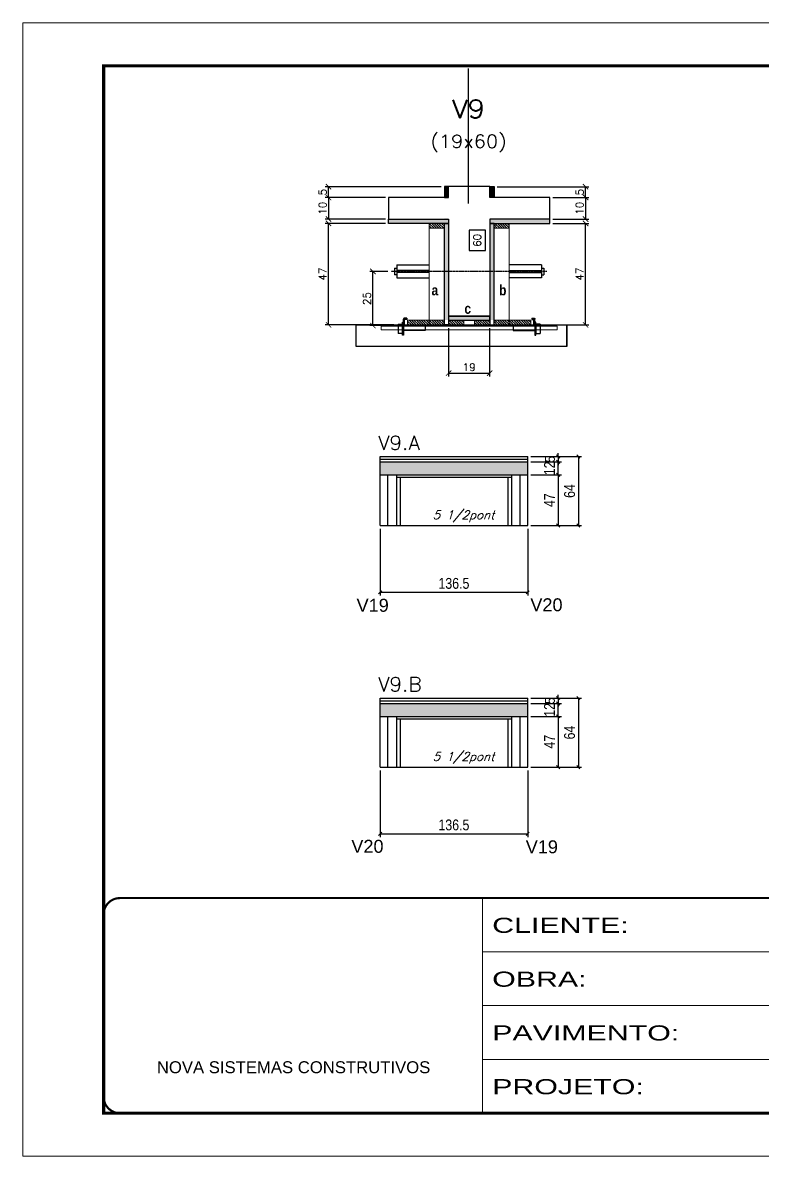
# Model space of a CAD drawing. Extents: x -10448 to -1189, y -11772 to 17235.
# Drawn here: x -5680 to -4995, y 12349 to 13399 of the extents above; entities that cross this region are included whole.
import ezdxf
from ezdxf.enums import TextEntityAlignment as Align

# ---------------------------------------------------------------- set-up
doc = ezdxf.new("R2010")
doc.units = 0
for name, pattern in [('CONTINUO', [0]), ('DASHED', [0.75, 0.5, -0.25]), ('HIDDEN', [0.375, 0.25, -0.125])]:
    doc.linetypes.add(name, pattern=pattern)
for name, color, linetype in [('5', 5, 'Continuous'), ('barrote', 251, 'Continuous'), ('COTA', 241, 'Continuous'), ('Cota Seção (2x)', 4, 'Continuous'), ('detalhes', 4, 'Continuous'), ('Painéis', 200, 'Continuous'), ('presilha', 1, 'Continuous'), ('SARR_2.2x7', 40, 'Continuous'), ('SARR_3.5x7', 81, 'Continuous'), ('SARR_EDITAR', 141, 'Continuous'), ('TENSOR', 3, 'Continuous'), ('texto', 7, 'Continuous'), ('Texto de Titulo', 7, 'Continuous'), ('Texto Qtd Sarr', 242, 'Continuous')]:
    doc.layers.add(name, color=color, linetype=linetype)
for name, color, linetype, lineweight in [('CONCRETO', 251, 'Continuous', 25), ('Folhas', 255, 'Continuous', 9), ('Hachura', 251, 'Continuous', 9), ('Madeira', 126, 'Continuous', 18), ('SARRAFO DE PRESSAO', 251, 'DASHED', 9), ('SCO-___-LAJ', 2, 'Continuous', 0), ('Texto Seção', 7, 'Continuous', 15)]:
    doc.layers.add(name, color=color, linetype=linetype, lineweight=lineweight)
doc.styles.add('ARIAL', font='arial.ttf')
doc.styles.add('COTA TECNICA', font='techl___.ttf', dxfattribs={"height": 10})
doc.styles.add('COTA TECNICA-50', font='techl___.ttf', dxfattribs={"height": 9})
doc.styles.add('REGUA-120', font='ROMANS.shx', dxfattribs={"height": 15})
doc.styles.add('Romans', font='romans.shx')
doc.styles.get("Standard").update_dxf_attribs({"font": 'arial.ttf'})
doc.styles.add('TECNICA', font='techb___.ttf', dxfattribs={"height": 10})
doc.styles.add('Tecnologia', font='')
doc.styles.get('Tecnologia').set_extended_font_data('Forgotten Futurist')
doc.dimstyles.new('COTA PAINEL-50', dxfattribs={"dimtxt": 9, "dimasz": 3, "dimexe": 3, "dimexo": 3, "dimgap": 3, "dimtad": 1, "dimdec": 1, "dimzin": 12, "dimdsep": 46, "dimtxsty": 'COTA TECNICA-50', "dimblk1": 'OBLIQUE', "dimblk2": 'OBLIQUE', "dimsah": 1, "dimcen": 0.9, "dimclrd": 4, "dimclre": 4, "dimclrt": 240, "dimadec": 1, "dimazin": 3, "dimtfac": 1, "dimtdec": 1, "dimtmove": 0, "dimatfit": 3, "dimfxl": 1, "dimtolj": 1, "dimtzin": 12, "dimarcsym": 0})
doc.dimstyles.new('Cota Seção (2x)', dxfattribs={"dimtxt": 7, "dimasz": 5, "dimexe": 3, "dimexo": 3, "dimgap": 2, "dimtad": 3, "dimdec": 1, "dimlfac": 0.5, "dimzin": 12, "dimdsep": 46, "dimtxsty": 'Romans', "dimblk": 'ARCHTICK', "dimcen": 0, "dimclrd": 4, "dimclre": 4, "dimclrt": 1, "dimadec": 1, "dimazin": 3, "dimtfac": 1, "dimtdec": 1, "dimtmove": 0, "dimatfit": 3, "dimldrblk": 'OBLIQUE', "dimfxl": 1, "dimtolj": 1, "dimtzin": 12, "dimarcsym": 0})
doc.dimstyles.new('Cota Seção interna', dxfattribs={"dimtxt": 7, "dimasz": 6, "dimexe": 0.18, "dimexo": 2, "dimgap": -4, "dimtad": 3, "dimdec": 1, "dimlfac": 0.5, "dimzin": 12, "dimdsep": 46, "dimtxsty": 'Romans', "dimblk": 'ARCHTICK', "dimcen": 0.09, "dimse1": 1, "dimse2": 1, "dimsd1": 1, "dimsd2": 1, "dimclrd": 180, "dimclre": 5, "dimclrt": 1, "dimadec": 0, "dimazin": 3, "dimtfac": 1, "dimtdec": 1, "dimtofl": 0, "dimtmove": 0, "dimatfit": 3, "dimldrblk": 'ARCHTICK', "dimfxl": 1, "dimtolj": 1, "dimtzin": 0, "dimarcsym": 0})
doc.dimstyles.new('PAINEL', dxfattribs={"dimtxt": 10, "dimasz": 3, "dimexe": 3, "dimexo": 3, "dimgap": 3, "dimtad": 1, "dimdec": 1, "dimzin": 12, "dimdsep": 46, "dimtxsty": 'COTA TECNICA', "dimblk1": 'OBLIQUE', "dimblk2": 'OBLIQUE', "dimsah": 1, "dimcen": 0.9, "dimclrd": 4, "dimclre": 4, "dimclrt": 240, "dimadec": 1, "dimazin": 3, "dimtfac": 1, "dimtdec": 1, "dimtmove": 0, "dimatfit": 3, "dimfxl": 1, "dimtolj": 1, "dimtzin": 12, "dimarcsym": 0})
pattern_1 = [(50, (-139384.143, -18395.9775), (5.46554007, -0.47817257), [0.5715, -6.2865]), (355, (-139384.143, -18395.9775), (-1.05730264, 5.73170536), [0.4572, -5.02921753]), (100.4514447, (-139383.6873, -18396.0174), (4.40823741, 5.25353256), [0.48570026, -5.34270734]), (46.1842, (-139384.143, -18394.4535), (8.13237123, -1.26126984), [0.85725, -9.42975]), (96.6355576, (-139383.465, -18394.559), (7.122124, 7.42278374), [0.7285507, -8.01406824]), (351.184151, (-139384.143, -18394.4535), (7.122124, 7.42278374), [0.685799, -7.54379196]), (21, (-139383.381, -18394.8345), (4.54843174, -3.06795595), [0.5715, -6.2865]), (326, (-139383.381, -18394.8345), (1.85406085, 5.52563898), [0.4572, -5.0292]), (71.451445, (-139383.002, -18395.09), (6.40249258, 2.45768307), [0.48570026, -5.34269813]), (37.5, (-139384.1428, -18395.9775), (0.092658098, 2.536651166), [0, -4.96824, 0, -5.1054, 0, -5.04825]), (7.5, (-139384.1428, -18395.9775), (2.004589875, 3.005417245), [0, -2.91084, 0, -4.85394, 0, -1.92405]), (327.5, (-139385.842, -18395.9775), (4.067717855, -0.17186232), [0, -1.905, 0, -5.9436, 0, -7.8867]), (317.5, (-139386.604, -18395.9775), (4.44387544, 0.76279473), [0, -2.4765, 0, -3.94716, 0, -5.6007])]

# ---------------------------------------------------------------- blocks, each defined once
blk = doc.blocks.new('9999999999')
at = {"color": 30, "linetype": 'CONTINUO'}
for p, q in [((98564.6, 34230.2), (98564.6, 34429.4)), ((98564.6, 34379.6), (99584, 34379.6)), ((98564.6, 34329.8), (99488, 34329.8)), ((98564.6, 34280), (99488, 34280))]:
    blk.add_line(p, q, dxfattribs=at)
at = {"color": 30, "linetype": 'CONTINUO', "const_width": 2}
blk.add_lwpolyline([(99584, 34230.2), (99584, 34414.4, 0.414214), (99569, 34429.4), (98229, 34429.4, 0.414214), (98214, 34414.4), (98214, 34245.2, 0.414214), (98229, 34230.2), (99584, 34230.2)], format="xyb", dxfattribs=at)
at = {"layer": 'Folhas'}
blk.add_lwpolyline([(98139, 34190.2), (99624, 34190.2), (99624, 35240.2), (98139, 35240.2)], close=True, dxfattribs=at)
at = {"layer": 'Folhas', "color": 30, "const_width": 3}
blk.add_lwpolyline([(98214, 34230.2), (99584, 34230.2), (99584, 35200.2), (98214, 35200.2)], close=True, dxfattribs=at)
at = {"color": 7, "linetype": 'Continuous', "ltscale": 5, "style": 'ARIAL'}
blk.add_text('NOVA SISTEMAS CONSTRUTIVOS', height=11.059, dxfattribs=at).set_placement((98263.2, 34267.2))
at = {"layer": 'Folhas', "color": 7, "style": 'Tecnologia', "width": 1.5}
for s, p in [('CLIENTE:', (98573.7, 34397.2)), ('OBRA:', (98573.7, 34347.3)), ('PAVIMENTO:', (98573.7, 34297.5)), ('PROJETO:', (98573.7, 34247.7))]:
    blk.add_text(s, height=14, dxfattribs=at).set_placement(p)
blk = doc.blocks.new('_ArchTick')
at = {"color": 0, "linetype": 'ByBlock', "const_width": 0.15}
blk.add_lwpolyline([(-0.5, -0.5), (0.5, 0.5)], dxfattribs=at)
blk = doc.blocks.new('*D51')
at = {"layer": 'COTA', "color": 4, "lineweight": -2, "transparency": 16777216}
for p, q in [((-5188.8, 13212.6), (-5155.6, 13212.6)), ((-5158.6, 13118.6), (-5158.6, 13212.6)), ((-5206.4, 13118.6), (-5155.6, 13118.6))]:
    blk.add_line(p, q, dxfattribs=at)
at = {"layer": 'Defpoints', "color": 0, "transparency": 16777216}
for p in [(-5191.8, 13212.6), (-5158.6, 13212.6), (-5209.4, 13118.6)]:
    blk.add_point(p, dxfattribs=at)
at = {"layer": 'COTA', "color": 4, "lineweight": -2, "transparency": 16777216, "xscale": 5, "yscale": 5, "zscale": 5}
for p, rotation in [((-5158.6, 13212.6), 90), ((-5158.6, 13118.6), 270)]:
    blk.add_blockref('_ArchTick', p, dxfattribs=dict(at, rotation=rotation))
at = {"layer": 'COTA', "color": 1, "transparency": 16777216, "insert": (-5164.1, 13165.6), "char_height": 7, "attachment_point": 5, "rotation": 90, "style": 'Romans'}
blk.add_mtext('\\A1;47', dxfattribs=at)
blk = doc.blocks.new('_Oblique')
at = {"color": 0, "linetype": 'ByBlock', "lineweight": -2}
blk.add_line((-0.5, -0.5), (0.5, 0.5), dxfattribs=at)
blk = doc.blocks.new('*D52')
at = {"layer": 'COTA', "color": 4, "lineweight": -2, "transparency": 16777216}
for p, q in [((-5188.8, 13236.6), (-5155.6, 13236.6)), ((-5158.6, 13236.6), (-5158.6, 13216.6)), ((-5188.8, 13216.6), (-5155.6, 13216.6))]:
    blk.add_line(p, q, dxfattribs=at)
at = {"layer": 'Defpoints', "color": 0, "transparency": 16777216}
for p in [(-5191.8, 13236.6), (-5191.8, 13216.6), (-5158.6, 13216.6)]:
    blk.add_point(p, dxfattribs=at)
at = {"layer": 'COTA', "color": 4, "lineweight": -2, "transparency": 16777216, "xscale": 5, "yscale": 5, "zscale": 5}
for p, rotation in [((-5158.6, 13236.6), 90), ((-5158.6, 13216.6), 270)]:
    blk.add_blockref('_ArchTick', p, dxfattribs=dict(at, rotation=rotation))
at = {"layer": 'COTA', "color": 1, "transparency": 16777216, "insert": (-5164.1, 13226.6), "char_height": 7, "attachment_point": 5, "rotation": 90, "style": 'Romans'}
blk.add_mtext('\\A1;10', dxfattribs=at)
blk = doc.blocks.new('*D53')
at = {"layer": 'COTA', "color": 4, "lineweight": -2, "transparency": 16777216}
for p, q in [((-5344, 13212.6), (-5399.6, 13212.6)), ((-5396.6, 13118.6), (-5396.6, 13212.6)), ((-5336, 13118.6), (-5399.6, 13118.6))]:
    blk.add_line(p, q, dxfattribs=at)
at = {"layer": 'Defpoints', "color": 0, "transparency": 16777216}
for p in [(-5396.6, 13212.6), (-5341, 13212.6), (-5333, 13118.6)]:
    blk.add_point(p, dxfattribs=at)
at = {"layer": 'COTA', "color": 4, "lineweight": -2, "transparency": 16777216, "xscale": 5, "yscale": 5, "zscale": 5}
for p, rotation in [((-5396.6, 13212.6), 90), ((-5396.6, 13118.6), 270)]:
    blk.add_blockref('_ArchTick', p, dxfattribs=dict(at, rotation=rotation))
at = {"layer": 'COTA', "color": 1, "transparency": 16777216, "insert": (-5402.1, 13165.6), "char_height": 7, "attachment_point": 5, "rotation": 90, "style": 'Romans'}
blk.add_mtext('\\A1;47', dxfattribs=at)
blk = doc.blocks.new('*D54')
at = {"layer": 'Cota Seção (2x)', "color": 180, "lineweight": -2, "transparency": 16777216}
for p, q in [((-5251.4, 13206.4), (-5266.4, 13206.4)), ((-5266.4, 13206.4), (-5266.4, 13187.4)), ((-5251.4, 13187.4), (-5251.4, 13206.4)), ((-5266.4, 13187.4), (-5251.4, 13187.4))]:
    blk.add_line(p, q, dxfattribs=at)
at = {"layer": 'Defpoints', "color": 0, "transparency": 16777216}
for p in [(-5247.4, 13246.6), (-5247.4, 13246.6), (-5247.4, 13126.6)]:
    blk.add_point(p, dxfattribs=at)
at = {"layer": 'Cota Seção (2x)', "color": 1, "transparency": 16777216, "insert": (-5258.9, 13196.9), "char_height": 7, "attachment_point": 5, "rotation": 90, "style": 'Romans'}
blk.add_mtext('\\A1;60', dxfattribs=at)
blk = doc.blocks.new('PRESILHA METÁLICA 1')
at = {"layer": 'presilha'}
for p, q in [((7.5, 10.6), (7.5, 19.9)), ((12, 21), (8.6, 21)), ((9, 11.6), (9, 18.9)), ((12, 19.5), (9.6, 19.5)), ((12, 21), (12, 19.5)), ((0, 13), (6, 13)), ((0, 13), (0, 0)), ((6, 0), (0, 0)), ((6, 15.5), (7.5, 15.5)), ((6, -2.5), (6, 15.5)), ((6, 13), (6, 0)), ((7.5, 15.5), (7.5, -2.5)), ((37.5, 4.1), (7.5, 4.1)), ((37.5, 11), (9.6, 11)), ((37.5, 11), (37.5, 4.1)), ((7.5, -2.5), (6, -2.5))]:
    blk.add_line(p, q, dxfattribs=at)
for centre, radius, start, end in [((8.6, 19.9), 1.14, 90, 180), ((9.6, 18.9), 0.57, 90, 180), ((9.6, 11.6), 0.57, 180, 270)]:
    blk.add_arc(centre, radius, start, end, dxfattribs=at)
blk = doc.blocks.new('*D55')
at = {"layer": 'COTA', "color": 4, "lineweight": -2, "transparency": 16777216}
for p, q in [((-5285.4, 13115.6), (-5285.4, 13070.9)), ((-5247.4, 13115.6), (-5247.4, 13070.9)), ((-5285.4, 13073.9), (-5247.4, 13073.9))]:
    blk.add_line(p, q, dxfattribs=at)
at = {"layer": 'Defpoints', "color": 0, "transparency": 16777216}
for p in [(-5285.4, 13118.6), (-5247.4, 13118.6), (-5247.4, 13073.9)]:
    blk.add_point(p, dxfattribs=at)
at = {"layer": 'COTA', "color": 4, "lineweight": -2, "transparency": 16777216, "xscale": 5, "yscale": 5, "zscale": 5, "rotation": 180}
blk.add_blockref('_ArchTick', (-5285.4, 13073.9), dxfattribs=at)
at = {"layer": 'COTA', "color": 4, "lineweight": -2, "transparency": 16777216, "xscale": 5, "yscale": 5, "zscale": 5}
blk.add_blockref('_ArchTick', (-5247.4, 13073.9), dxfattribs=at)
at = {"layer": 'COTA', "color": 1, "transparency": 16777216, "insert": (-5266.4, 13079.4), "char_height": 7, "attachment_point": 5, "style": 'Romans'}
blk.add_mtext('\\A1;19', dxfattribs=at)
blk = doc.blocks.new('*D1202')
at = {"layer": 'COTA', "color": 4, "lineweight": -2, "transparency": 16777216}
for p, q in [((-5344, 13236.6), (-5399.6, 13236.6)), ((-5396.6, 13236.6), (-5396.6, 13216.6)), ((-5344, 13216.6), (-5399.6, 13216.6))]:
    blk.add_line(p, q, dxfattribs=at)
at = {"layer": 'Defpoints', "color": 0, "transparency": 16777216}
for p in [(-5341, 13236.6), (-5396.6, 13216.6), (-5341, 13216.6)]:
    blk.add_point(p, dxfattribs=at)
at = {"layer": 'COTA', "color": 4, "lineweight": -2, "transparency": 16777216, "xscale": 5, "yscale": 5, "zscale": 5}
for p, rotation in [((-5396.6, 13236.6), 90), ((-5396.6, 13216.6), 270)]:
    blk.add_blockref('_ArchTick', p, dxfattribs=dict(at, rotation=rotation))
at = {"layer": 'COTA', "color": 1, "transparency": 16777216, "insert": (-5402.1, 13226.6), "char_height": 7, "attachment_point": 5, "rotation": 90, "style": 'Romans'}
blk.add_mtext('\\A1;10', dxfattribs=at)
blk = doc.blocks.new('*D1203')
at = {"layer": 'COTA', "color": 4, "lineweight": -2, "transparency": 16777216}
for p, q in [((-5240.4, 13246.6), (-5155.6, 13246.6)), ((-5158.6, 13236.6), (-5158.6, 13246.6)), ((-5188.8, 13236.6), (-5155.6, 13236.6))]:
    blk.add_line(p, q, dxfattribs=at)
at = {"layer": 'Defpoints', "color": 0, "transparency": 16777216}
for p in [(-5243.4, 13246.6), (-5158.6, 13246.6), (-5191.8, 13236.6)]:
    blk.add_point(p, dxfattribs=at)
at = {"layer": 'COTA', "color": 4, "lineweight": -2, "transparency": 16777216, "xscale": 5, "yscale": 5, "zscale": 5}
for p, rotation in [((-5158.6, 13246.6), 90), ((-5158.6, 13236.6), 270)]:
    blk.add_blockref('_ArchTick', p, dxfattribs=dict(at, rotation=rotation))
at = {"layer": 'COTA', "color": 1, "transparency": 16777216, "insert": (-5164.1, 13241.6), "char_height": 7, "attachment_point": 5, "rotation": 90, "style": 'Romans'}
blk.add_mtext('\\A1;5', dxfattribs=at)
blk = doc.blocks.new('titulo1')
at = {"layer": 'Defpoints', "color": 252, "linetype": 'HIDDEN', "ltscale": 2}
blk.add_line((0, 0), (0, 125), dxfattribs=at)
at = {"layer": 'Defpoints', "style": 'Romans', "oblique": 15}
blk.add_attdef('FOLHA', text='', height=10, dxfattribs=at).set_placement((0, 15.6), align=Align.MIDDLE_CENTER)
at = {"layer": 'Texto Qtd Sarr', "color": 3, "style": 'Romans', "oblique": 15}
for tag, height, p in [('TITULO', 17, (0, 71.4)), ('SEÇÃO', 12, (0, 41.5))]:
    blk.add_attdef(tag, text='', height=height, dxfattribs=at).set_placement(p, align=Align.MIDDLE_CENTER)
blk = doc.blocks.new('*D1204')
at = {"layer": 'COTA', "color": 4, "lineweight": -2, "transparency": 16777216}
for p, q in [((-5292.4, 13246.6), (-5399.6, 13246.6)), ((-5396.6, 13236.6), (-5396.6, 13246.6)), ((-5344, 13236.6), (-5399.6, 13236.6))]:
    blk.add_line(p, q, dxfattribs=at)
at = {"layer": 'Defpoints', "color": 0, "transparency": 16777216}
for p in [(-5396.6, 13246.6), (-5289.4, 13246.6), (-5341, 13236.6)]:
    blk.add_point(p, dxfattribs=at)
at = {"layer": 'COTA', "color": 4, "lineweight": -2, "transparency": 16777216, "xscale": 5, "yscale": 5, "zscale": 5}
for p, rotation in [((-5396.6, 13246.6), 90), ((-5396.6, 13236.6), 270)]:
    blk.add_blockref('_ArchTick', p, dxfattribs=dict(at, rotation=rotation))
at = {"layer": 'COTA', "color": 1, "transparency": 16777216, "insert": (-5402.1, 13241.6), "char_height": 7, "attachment_point": 5, "rotation": 90, "style": 'Romans'}
blk.add_mtext('\\A1;5', dxfattribs=at)
blk = doc.blocks.new('*D1205')
at = {"layer": 'COTA', "color": 4, "lineweight": -2, "transparency": 16777216}
for p, q in [((-5341.7, 13168.1), (-5358.5, 13168.1)), ((-5355.5, 13118), (-5355.5, 13168.1)), ((-5328.9, 13118), (-5358.5, 13118))]:
    blk.add_line(p, q, dxfattribs=at)
at = {"layer": 'Defpoints', "color": 0, "transparency": 16777216}
for p in [(-5355.5, 13168.1), (-5338.7, 13168.1), (-5325.9, 13118)]:
    blk.add_point(p, dxfattribs=at)
at = {"layer": 'COTA', "color": 4, "lineweight": -2, "transparency": 16777216, "xscale": 5, "yscale": 5, "zscale": 5}
for p, rotation in [((-5355.5, 13168.1), 90), ((-5355.5, 13118), 270)]:
    blk.add_blockref('_ArchTick', p, dxfattribs=dict(at, rotation=rotation))
at = {"layer": 'COTA', "color": 1, "transparency": 16777216, "insert": (-5361, 13143), "char_height": 7, "attachment_point": 5, "rotation": 90, "style": 'Romans'}
blk.add_mtext('\\A1;25', dxfattribs=at)
blk = doc.blocks.new('*D1206')
at = {"layer": 'COTA', "color": 4, "linetype": 'ByBlock', "lineweight": -2, "transparency": 16777216}
for p, q in [((-5348.7, 12929.7), (-5348.7, 12867.9)), ((-5212.2, 12929.7), (-5212.2, 12867.9)), ((-5348.7, 12870.9), (-5212.2, 12870.9))]:
    blk.add_line(p, q, dxfattribs=at)
at = {"layer": 'Defpoints', "color": 0, "linetype": 'ByBlock', "transparency": 16777216}
for p in [(-5348.7, 12932.7), (-5212.2, 12932.7), (-5212.2, 12870.9)]:
    blk.add_point(p, dxfattribs=at)
at = {"layer": 'COTA', "color": 4, "linetype": 'ByBlock', "lineweight": -2, "transparency": 16777216, "xscale": 3, "yscale": 3, "zscale": 3, "rotation": 180}
blk.add_blockref('_Oblique', (-5348.7, 12870.9), dxfattribs=at)
at = {"layer": 'COTA', "color": 4, "linetype": 'ByBlock', "lineweight": -2, "transparency": 16777216, "xscale": 3, "yscale": 3, "zscale": 3}
blk.add_blockref('_Oblique', (-5212.2, 12870.9), dxfattribs=at)
at = {"layer": 'COTA', "color": 240, "linetype": 'ByBlock', "transparency": 16777216, "insert": (-5280.5, 12879.1), "char_height": 10, "attachment_point": 5, "style": 'COTA TECNICA'}
blk.add_mtext('\\A1;136.5', dxfattribs=at)
blk = doc.blocks.new('*D56')
at = {"layer": 'COTA', "color": 4, "linetype": 'ByBlock', "lineweight": -2, "transparency": 16777216}
for p, q in [((-5209.2, 12979.7), (-5180.9, 12979.7)), ((-5183.9, 12979.7), (-5183.9, 12932.7)), ((-5209.2, 12932.7), (-5180.9, 12932.7))]:
    blk.add_line(p, q, dxfattribs=at)
at = {"layer": 'Defpoints', "color": 0, "linetype": 'ByBlock', "transparency": 16777216}
for p in [(-5212.2, 12979.7), (-5212.2, 12932.7), (-5183.9, 12932.7)]:
    blk.add_point(p, dxfattribs=at)
at = {"layer": 'COTA', "color": 4, "linetype": 'ByBlock', "lineweight": -2, "transparency": 16777216, "xscale": 3, "yscale": 3, "zscale": 3}
for p, rotation in [((-5183.9, 12979.7), 90), ((-5183.9, 12932.7), 270)]:
    blk.add_blockref('_Oblique', p, dxfattribs=dict(at, rotation=rotation))
at = {"layer": 'COTA', "color": 240, "linetype": 'ByBlock', "transparency": 16777216, "insert": (-5192, 12956.2), "char_height": 10, "attachment_point": 5, "rotation": 90, "style": 'COTA TECNICA'}
blk.add_mtext('\\A1;47', dxfattribs=at)
blk = doc.blocks.new('*D57')
at = {"layer": 'COTA', "color": 4, "linetype": 'ByBlock', "lineweight": -2, "transparency": 16777216}
for p, q in [((-5209.2, 12991.7), (-5180.9, 12991.7)), ((-5183.9, 12979.7), (-5183.9, 12991.7)), ((-5209.2, 12979.7), (-5180.9, 12979.7))]:
    blk.add_line(p, q, dxfattribs=at)
at = {"layer": 'Defpoints', "color": 0, "linetype": 'ByBlock', "transparency": 16777216}
for p in [(-5212.2, 12991.7), (-5183.9, 12991.7), (-5212.2, 12979.7)]:
    blk.add_point(p, dxfattribs=at)
at = {"layer": 'COTA', "color": 4, "linetype": 'ByBlock', "lineweight": -2, "transparency": 16777216, "xscale": 3, "yscale": 3, "zscale": 3}
for p, rotation in [((-5183.9, 12991.7), 90), ((-5183.9, 12979.7), 270)]:
    blk.add_blockref('_Oblique', p, dxfattribs=dict(at, rotation=rotation))
at = {"layer": 'COTA', "color": 240, "linetype": 'ByBlock', "transparency": 16777216, "insert": (-5192, 12985.7), "char_height": 10, "attachment_point": 5, "rotation": 90, "style": 'COTA TECNICA'}
blk.add_mtext('\\A1;12', dxfattribs=at)
blk = doc.blocks.new('*D58')
at = {"layer": 'COTA', "color": 4, "linetype": 'ByBlock', "lineweight": -2, "transparency": 16777216}
for p, q in [((-5209.2, 12996.7), (-5162.3, 12996.7)), ((-5165.3, 12996.7), (-5165.3, 12932.7)), ((-5209.2, 12932.7), (-5162.3, 12932.7))]:
    blk.add_line(p, q, dxfattribs=at)
at = {"layer": 'Defpoints', "color": 0, "linetype": 'ByBlock', "transparency": 16777216}
for p in [(-5212.2, 12996.7), (-5212.2, 12932.7), (-5165.3, 12932.7)]:
    blk.add_point(p, dxfattribs=at)
at = {"layer": 'COTA', "color": 4, "linetype": 'ByBlock', "lineweight": -2, "transparency": 16777216, "xscale": 3, "yscale": 3, "zscale": 3}
for p, rotation in [((-5165.3, 12996.7), 90), ((-5165.3, 12932.7), 270)]:
    blk.add_blockref('_Oblique', p, dxfattribs=dict(at, rotation=rotation))
at = {"layer": 'COTA', "color": 240, "linetype": 'ByBlock', "transparency": 16777216, "insert": (-5173.4, 12964.7), "char_height": 10, "attachment_point": 5, "rotation": 90, "style": 'COTA TECNICA'}
blk.add_mtext('\\A1;64', dxfattribs=at)
blk = doc.blocks.new('*D1207')
at = {"layer": 'COTA', "color": 4, "linetype": 'ByBlock', "lineweight": -2, "transparency": 16777216}
for p, q in [((-5183.9, 12996.7), (-5183.9, 12999.7)), ((-5209.2, 12996.7), (-5180.9, 12996.7)), ((-5209.2, 12991.7), (-5180.9, 12991.7)), ((-5183.9, 12996.7), (-5183.9, 12991.7)), ((-5183.9, 12991.7), (-5183.9, 12988.7))]:
    blk.add_line(p, q, dxfattribs=at)
at = {"layer": 'Defpoints', "color": 0, "linetype": 'ByBlock', "transparency": 16777216}
for p in [(-5212.2, 12996.7), (-5212.2, 12991.7), (-5183.9, 12991.7)]:
    blk.add_point(p, dxfattribs=at)
at = {"layer": 'COTA', "color": 4, "linetype": 'ByBlock', "lineweight": -2, "transparency": 16777216, "xscale": 3, "yscale": 3, "zscale": 3}
for p, rotation in [((-5183.9, 12996.7), 270), ((-5183.9, 12991.7), 90)]:
    blk.add_blockref('_Oblique', p, dxfattribs=dict(at, rotation=rotation))
at = {"layer": 'COTA', "color": 240, "linetype": 'ByBlock', "transparency": 16777216, "insert": (-5191.5, 12994.2), "char_height": 9, "attachment_point": 5, "rotation": 90, "style": 'COTA TECNICA-50'}
blk.add_mtext('\\A1;5', dxfattribs=at)
blk = doc.blocks.new('*D1208')
at = {"layer": 'COTA', "color": 4, "linetype": 'ByBlock', "lineweight": -2, "transparency": 16777216}
for p, q in [((-5348.7, 12706), (-5348.7, 12644.2)), ((-5212.2, 12706), (-5212.2, 12644.2)), ((-5348.7, 12647.2), (-5212.2, 12647.2))]:
    blk.add_line(p, q, dxfattribs=at)
at = {"layer": 'Defpoints', "color": 0, "linetype": 'ByBlock', "transparency": 16777216}
for p in [(-5348.7, 12709), (-5212.2, 12709), (-5212.2, 12647.2)]:
    blk.add_point(p, dxfattribs=at)
at = {"layer": 'COTA', "color": 4, "linetype": 'ByBlock', "lineweight": -2, "transparency": 16777216, "xscale": 3, "yscale": 3, "zscale": 3, "rotation": 180}
blk.add_blockref('_Oblique', (-5348.7, 12647.2), dxfattribs=at)
at = {"layer": 'COTA', "color": 4, "linetype": 'ByBlock', "lineweight": -2, "transparency": 16777216, "xscale": 3, "yscale": 3, "zscale": 3}
blk.add_blockref('_Oblique', (-5212.2, 12647.2), dxfattribs=at)
at = {"layer": 'COTA', "color": 240, "linetype": 'ByBlock', "transparency": 16777216, "insert": (-5280.5, 12655.4), "char_height": 10, "attachment_point": 5, "style": 'COTA TECNICA'}
blk.add_mtext('\\A1;136.5', dxfattribs=at)
blk = doc.blocks.new('*D59')
at = {"layer": 'COTA', "color": 4, "linetype": 'ByBlock', "lineweight": -2, "transparency": 16777216}
for p, q in [((-5209.2, 12756), (-5180.9, 12756)), ((-5183.9, 12756), (-5183.9, 12709)), ((-5209.2, 12709), (-5180.9, 12709))]:
    blk.add_line(p, q, dxfattribs=at)
at = {"layer": 'Defpoints', "color": 0, "linetype": 'ByBlock', "transparency": 16777216}
for p in [(-5212.2, 12756), (-5212.2, 12709), (-5183.9, 12709)]:
    blk.add_point(p, dxfattribs=at)
at = {"layer": 'COTA', "color": 4, "linetype": 'ByBlock', "lineweight": -2, "transparency": 16777216, "xscale": 3, "yscale": 3, "zscale": 3}
for p, rotation in [((-5183.9, 12756), 90), ((-5183.9, 12709), 270)]:
    blk.add_blockref('_Oblique', p, dxfattribs=dict(at, rotation=rotation))
at = {"layer": 'COTA', "color": 240, "linetype": 'ByBlock', "transparency": 16777216, "insert": (-5192, 12732.5), "char_height": 10, "attachment_point": 5, "rotation": 90, "style": 'COTA TECNICA'}
blk.add_mtext('\\A1;47', dxfattribs=at)
blk = doc.blocks.new('*D60')
at = {"layer": 'COTA', "color": 4, "linetype": 'ByBlock', "lineweight": -2, "transparency": 16777216}
for p, q in [((-5209.2, 12768), (-5180.9, 12768)), ((-5183.9, 12756), (-5183.9, 12768)), ((-5209.2, 12756), (-5180.9, 12756))]:
    blk.add_line(p, q, dxfattribs=at)
at = {"layer": 'Defpoints', "color": 0, "linetype": 'ByBlock', "transparency": 16777216}
for p in [(-5212.2, 12768), (-5183.9, 12768), (-5212.2, 12756)]:
    blk.add_point(p, dxfattribs=at)
at = {"layer": 'COTA', "color": 4, "linetype": 'ByBlock', "lineweight": -2, "transparency": 16777216, "xscale": 3, "yscale": 3, "zscale": 3}
for p, rotation in [((-5183.9, 12768), 90), ((-5183.9, 12756), 270)]:
    blk.add_blockref('_Oblique', p, dxfattribs=dict(at, rotation=rotation))
at = {"layer": 'COTA', "color": 240, "linetype": 'ByBlock', "transparency": 16777216, "insert": (-5192, 12762), "char_height": 10, "attachment_point": 5, "rotation": 90, "style": 'COTA TECNICA'}
blk.add_mtext('\\A1;12', dxfattribs=at)
blk = doc.blocks.new('*D61')
at = {"layer": 'COTA', "color": 4, "linetype": 'ByBlock', "lineweight": -2, "transparency": 16777216}
for p, q in [((-5209.2, 12773), (-5162.3, 12773)), ((-5165.3, 12773), (-5165.3, 12709)), ((-5209.2, 12709), (-5162.3, 12709))]:
    blk.add_line(p, q, dxfattribs=at)
at = {"layer": 'Defpoints', "color": 0, "linetype": 'ByBlock', "transparency": 16777216}
for p in [(-5212.2, 12773), (-5212.2, 12709), (-5165.3, 12709)]:
    blk.add_point(p, dxfattribs=at)
at = {"layer": 'COTA', "color": 4, "linetype": 'ByBlock', "lineweight": -2, "transparency": 16777216, "xscale": 3, "yscale": 3, "zscale": 3}
for p, rotation in [((-5165.3, 12773), 90), ((-5165.3, 12709), 270)]:
    blk.add_blockref('_Oblique', p, dxfattribs=dict(at, rotation=rotation))
at = {"layer": 'COTA', "color": 240, "linetype": 'ByBlock', "transparency": 16777216, "insert": (-5173.4, 12741), "char_height": 10, "attachment_point": 5, "rotation": 90, "style": 'COTA TECNICA'}
blk.add_mtext('\\A1;64', dxfattribs=at)
blk = doc.blocks.new('*D1209')
at = {"layer": 'COTA', "color": 4, "linetype": 'ByBlock', "lineweight": -2, "transparency": 16777216}
for p, q in [((-5209.2, 12773), (-5180.9, 12773)), ((-5183.9, 12773), (-5183.9, 12776)), ((-5183.9, 12773), (-5183.9, 12768)), ((-5209.2, 12768), (-5180.9, 12768)), ((-5183.9, 12768), (-5183.9, 12765))]:
    blk.add_line(p, q, dxfattribs=at)
at = {"layer": 'Defpoints', "color": 0, "linetype": 'ByBlock', "transparency": 16777216}
for p in [(-5212.2, 12773), (-5212.2, 12768), (-5183.9, 12768)]:
    blk.add_point(p, dxfattribs=at)
at = {"layer": 'COTA', "color": 4, "linetype": 'ByBlock', "lineweight": -2, "transparency": 16777216, "xscale": 3, "yscale": 3, "zscale": 3}
for p, rotation in [((-5183.9, 12773), 270), ((-5183.9, 12768), 90)]:
    blk.add_blockref('_Oblique', p, dxfattribs=dict(at, rotation=rotation))
at = {"layer": 'COTA', "color": 240, "linetype": 'ByBlock', "transparency": 16777216, "insert": (-5191.5, 12770.5), "char_height": 9, "attachment_point": 5, "rotation": 90, "style": 'COTA TECNICA-50'}
blk.add_mtext('\\A1;5', dxfattribs=at)

msp = doc.modelspace()

# ---------------------------------------------------------------- hatches: boundary and pattern name
at = {"layer": 'COTA', "linetype": 'ByBlock'}
h = msp.add_hatch(dxfattribs=at)
h.set_pattern_fill('AR-CONC', color=256, scale=0.03)
h.set_pattern_definition(pattern_1)
h.paths.add_polyline_path([(-5212.21, 12979.71), (-5212.21, 12991.71), (-5348.71, 12991.71), (-5348.71, 12979.71)])
h = msp.add_hatch(dxfattribs=at)
h.set_pattern_fill('AR-CONC', color=256, scale=0.03)
h.set_pattern_definition(pattern_1)
h.paths.add_polyline_path([(-5212.21, 12755.99), (-5212.21, 12767.99), (-5348.71, 12767.99), (-5348.71, 12755.99)])
at = {"layer": 'Hachura'}
h = msp.add_hatch(color=256, dxfattribs=at)
h.dxf.hatch_style = 1
h.paths.add_polyline_path([(-5285.37, 13246.63), (-5289.37, 13246.63), (-5289.37, 13236.63), (-5285.37, 13236.63)])
h = msp.add_hatch(color=256, dxfattribs=at)
h.dxf.hatch_style = 1
h.paths.add_polyline_path([(-5247.37, 13246.63), (-5243.37, 13246.63), (-5243.37, 13236.63), (-5247.37, 13236.63)])
h = msp.add_hatch(color=256, dxfattribs=at)
h.dxf.hatch_style = 1
h.paths.add_polyline_path([(-5340.97, 13212.63), (-5340.97, 13216.63), (-5285.37, 13216.63), (-5285.37, 13212.63)])
h = msp.add_hatch(dxfattribs=at)
h.set_pattern_fill('ANSI31', color=256, scale=0.5, angle=270, style=0)
h.set_pattern_definition([(315, (17674.0518, 4978.5902), (1.12253202, 1.12253202), [])])
h.paths.add_polyline_path([(-5289.37, 13208.23), (-5289.37, 13212.63), (-5303.37, 13212.63), (-5303.37, 13208.23)])
h = msp.add_hatch(color=256, dxfattribs=at)
h.dxf.hatch_style = 1
h.paths.add_polyline_path([(-5289.37, 13217.23), (-5285.37, 13217.23), (-5285.37, 13123.23), (-5289.37, 13123.23)])
h = msp.add_hatch(color=256, dxfattribs=at)
h.dxf.hatch_style = 1
h.paths.add_polyline_path([(-5243.37, 13217.23), (-5247.37, 13217.23), (-5247.37, 13123.23), (-5243.37, 13123.23)])
h = msp.add_hatch(color=256, dxfattribs=at)
h.dxf.hatch_style = 1
h.paths.add_polyline_path([(-5191.77, 13212.63), (-5191.77, 13216.63), (-5247.37, 13216.63), (-5247.37, 13212.63)])
h = msp.add_hatch(dxfattribs=at)
h.set_pattern_fill('ANSI31', color=256, scale=0.5, angle=270, style=0)
h.set_pattern_definition([(315, (17665.2518, 4978.5902), (1.12253202, 1.12253202), [])])
h.paths.add_polyline_path([(-5243.37, 13208.23), (-5243.37, 13212.63), (-5229.37, 13212.63), (-5229.37, 13208.23)])
h = msp.add_hatch(color=256, dxfattribs=at)
h.dxf.hatch_style = 1
h.paths.add_polyline_path([(-5247.37, 13123.03), (-5247.37, 13126.63), (-5285.37, 13126.63), (-5285.37, 13123.03)])
h = msp.add_hatch(dxfattribs=at)
h.set_pattern_fill('ANSI31', color=256, scale=0.5, angle=270, style=0)
h.set_pattern_definition([(315, (17680.0518, 4888.9902), (1.12253202, 1.12253202), [])])
h.paths.add_polyline_path([(-5323.37, 13118.63), (-5323.37, 13123.03), (-5303.37, 13123.03), (-5303.37, 13118.63)])
h = msp.add_hatch(dxfattribs=at)
h.set_pattern_fill('ANSI31', color=256, scale=0.5, angle=270, style=0)
h.set_pattern_definition([(315, (17674.0518, 4888.9902), (1.12253202, 1.12253202), [])])
h.paths.add_polyline_path([(-5289.37, 13118.63), (-5289.37, 13123.03), (-5303.37, 13123.03), (-5303.37, 13118.63)])
h = msp.add_hatch(dxfattribs=at)
h.set_pattern_fill('ANSI31', color=256, scale=0.5, angle=270, style=0)
h.set_pattern_definition([(315, (17647.2518, 4888.9902), (1.12253202, 1.12253202), [])])
h.paths.add_polyline_path([(-5271.37, 13118.63), (-5271.37, 13123.03), (-5285.37, 13123.03), (-5285.37, 13118.63)])
h = msp.add_hatch(dxfattribs=at)
h.set_pattern_fill('ANSI31', color=256, scale=0.5, angle=270, style=0)
h.set_pattern_definition([(315, (17671.2518, 4888.9902), (1.12253202, 1.12253202), [])])
h.paths.add_polyline_path([(-5247.37, 13118.63), (-5247.37, 13123.03), (-5261.37, 13123.03), (-5261.37, 13118.63)])
h = msp.add_hatch(dxfattribs=at)
h.set_pattern_fill('ANSI31', color=256, scale=0.5, angle=270, style=0)
h.set_pattern_definition([(315, (17665.2518, 4888.9902), (1.12253202, 1.12253202), [])])
h.paths.add_polyline_path([(-5243.37, 13118.63), (-5243.37, 13123.03), (-5229.37, 13123.03), (-5229.37, 13118.63)])
h = msp.add_hatch(dxfattribs=at)
h.set_pattern_fill('ANSI31', color=256, scale=0.5, angle=270, style=0)
h.set_pattern_definition([(315, (17662.4518, 4888.9902), (1.12253202, 1.12253202), [])])
h.paths.add_polyline_path([(-5209.37, 13118.63), (-5209.37, 13123.03), (-5229.37, 13123.03), (-5229.37, 13118.63)])

# ---------------------------------------------------------------- linework, layer by layer
at = {"ltscale": 3}
for p, q in [((-5335.37, 13171.09), (-5335.37, 13165.09)), ((-5335.37, 13171.09), (-5333.37, 13171.09)), ((-5333.37, 13174.09), (-5333.37, 13162.09)), ((-5333.37, 13174.09), (-5303.37, 13174.09)), ((-5303.37, 13169.09), (-5333.37, 13169.09)), ((-5303.37, 13167.09), (-5333.37, 13167.09)), ((-5199.37, 13174.09), (-5229.37, 13174.09)), ((-5229.37, 13169.09), (-5199.37, 13169.09)), ((-5229.37, 13167.09), (-5199.37, 13167.09)), ((-5199.37, 13174.09), (-5199.37, 13162.09)), ((-5199.37, 13171.09), (-5197.37, 13171.09)), ((-5197.37, 13171.09), (-5197.37, 13165.09)), ((-5333.37, 13165.09), (-5335.37, 13165.09)), ((-5333.37, 13162.09), (-5303.37, 13162.09)), ((-5199.37, 13162.09), (-5229.37, 13162.09)), ((-5199.37, 13165.09), (-5197.37, 13165.09))]:
    msp.add_line(p, q, dxfattribs=at)
at = {"layer": 'barrote'}
msp.add_lwpolyline([(-5175.91, 13098.63), (-5371.1, 13098.63), (-5371.1, 13118.63), (-5175.91, 13118.63)], close=True, dxfattribs=at)
at = {"layer": 'CONCRETO'}
for p, q in [((-5247.37, 13246.63), (-5285.37, 13246.63)), ((-5285.37, 13236.63), (-5340.97, 13236.63)), ((-5340.97, 13236.63), (-5340.97, 13216.63)), ((-5191.77, 13236.63), (-5247.37, 13236.63)), ((-5191.77, 13216.63), (-5191.77, 13236.63)), ((-5340.97, 13216.63), (-5285.37, 13216.63)), ((-5285.37, 13216.63), (-5285.37, 13126.63)), ((-5191.77, 13216.63), (-5247.37, 13216.63)), ((-5247.37, 13216.63), (-5247.37, 13126.63)), ((-5285.37, 13126.63), (-5247.37, 13126.63)), ((-5303.37, 13118.63), (-5303.37, 13118.63)), ((-5285.37, 13118.63), (-5285.37, 13118.63)), ((-5229.37, 13118.63), (-5229.37, 13118.63))]:
    msp.add_line(p, q, dxfattribs=at)
at = {"layer": 'COTA', "linetype": 'ByBlock'}
for p, q in [((-5348.71, 12979.71), (-5348.71, 12991.71)), ((-5212.21, 12979.71), (-5212.21, 12991.71)), ((-5348.71, 12755.99), (-5348.71, 12767.99)), ((-5212.21, 12755.99), (-5212.21, 12767.99))]:
    msp.add_line(p, q, dxfattribs=at)
at = {"layer": 'detalhes', "color": 250}
msp.add_line((-5175.91, 13098.63), (-5175.91, 13118.63), dxfattribs=at)
at = {"layer": 'Madeira'}
for points in [[(-5289.37, 13208.23), (-5289.37, 13212.63), (-5303.37, 13212.63), (-5303.37, 13208.23)], [(-5289.37, 13212.63), (-5303.37, 13212.63), (-5303.37, 13118.63), (-5289.37, 13118.63)], [(-5243.37, 13208.23), (-5243.37, 13212.63), (-5229.37, 13212.63), (-5229.37, 13208.23)], [(-5243.37, 13212.63), (-5229.37, 13212.63), (-5229.37, 13118.63), (-5243.37, 13118.63)], [(-5323.37, 13118.63), (-5323.37, 13123.03), (-5303.37, 13123.03), (-5303.37, 13118.63)], [(-5289.37, 13118.63), (-5289.37, 13123.03), (-5303.37, 13123.03), (-5303.37, 13118.63)], [(-5271.37, 13118.63), (-5271.37, 13123.03), (-5285.37, 13123.03), (-5285.37, 13118.63)], [(-5247.37, 13118.63), (-5247.37, 13123.03), (-5261.37, 13123.03), (-5261.37, 13118.63)], [(-5243.37, 13118.63), (-5243.37, 13123.03), (-5229.37, 13123.03), (-5229.37, 13118.63)], [(-5209.37, 13118.63), (-5209.37, 13123.03), (-5229.37, 13123.03), (-5229.37, 13118.63)]]:
    msp.add_lwpolyline(points, close=True, dxfattribs=at)
at = {"layer": 'Painéis', "linetype": 'ByBlock'}
for p, q in [((-5348.71, 12996.71), (-5212.21, 12996.71)), ((-5348.71, 12991.71), (-5348.71, 12996.71)), ((-5348.71, 12991.71), (-5212.21, 12991.71)), ((-5212.21, 12991.71), (-5212.21, 12996.71)), ((-5348.71, 12979.71), (-5212.21, 12979.71)), ((-5348.71, 12932.71), (-5348.71, 12979.71)), ((-5212.21, 12932.71), (-5212.21, 12979.71)), ((-5348.71, 12932.71), (-5212.21, 12932.71)), ((-5348.71, 12772.99), (-5212.21, 12772.99)), ((-5348.71, 12767.99), (-5348.71, 12772.99)), ((-5212.21, 12767.99), (-5212.21, 12772.99)), ((-5348.71, 12767.99), (-5212.21, 12767.99)), ((-5348.71, 12755.99), (-5212.21, 12755.99)), ((-5348.71, 12708.99), (-5348.71, 12755.99)), ((-5212.21, 12708.99), (-5212.21, 12755.99)), ((-5348.71, 12708.99), (-5212.21, 12708.99))]:
    msp.add_line(p, q, dxfattribs=at)
at = {"layer": 'Painéis'}
for points in [[(-5285.37, 13246.63), (-5289.37, 13246.63), (-5289.37, 13236.63), (-5285.37, 13236.63)], [(-5247.37, 13246.63), (-5243.37, 13246.63), (-5243.37, 13236.63), (-5247.37, 13236.63)], [(-5340.97, 13212.63), (-5340.97, 13216.63), (-5285.37, 13216.63), (-5285.37, 13212.63)], [(-5289.37, 13212.63), (-5285.37, 13212.63), (-5285.37, 13118.63), (-5289.37, 13118.63)], [(-5191.77, 13212.63), (-5191.77, 13216.63), (-5247.37, 13216.63), (-5247.37, 13212.63)], [(-5243.37, 13212.63), (-5247.37, 13212.63), (-5247.37, 13118.63), (-5243.37, 13118.63)], [(-5247.37, 13123.03), (-5247.37, 13126.63), (-5285.37, 13126.63), (-5285.37, 13123.03)]]:
    msp.add_lwpolyline(points, close=True, dxfattribs=at)
at = {"layer": 'SARR_2.2x7', "linetype": 'Continuous'}
for p, q in [((-5341.71, 12932.71), (-5341.71, 12979.71)), ((-5219.21, 12932.71), (-5219.21, 12979.71)), ((-5333.71, 12977.51), (-5227.21, 12977.51)), ((-5341.71, 12708.99), (-5341.71, 12755.99)), ((-5333.71, 12753.79), (-5227.21, 12753.79)), ((-5219.21, 12708.99), (-5219.21, 12755.99))]:
    msp.add_line(p, q, dxfattribs=at)
at = {"layer": 'SARR_3.5x7'}
for p, q in [((-5333.71, 12979.71), (-5333.71, 12932.71)), ((-5227.21, 12979.71), (-5227.21, 12932.71)), ((-5330.21, 12977.51), (-5330.21, 12932.71)), ((-5230.71, 12977.51), (-5230.71, 12932.71)), ((-5333.71, 12932.71), (-5330.21, 12932.71)), ((-5230.71, 12932.71), (-5227.21, 12932.71)), ((-5333.71, 12755.99), (-5333.71, 12708.99)), ((-5330.21, 12753.79), (-5330.21, 12708.99)), ((-5230.71, 12753.79), (-5230.71, 12708.99)), ((-5227.21, 12755.99), (-5227.21, 12708.99)), ((-5333.71, 12708.99), (-5330.21, 12708.99)), ((-5230.71, 12708.99), (-5227.21, 12708.99))]:
    msp.add_line(p, q, dxfattribs=at)
at = {"layer": 'SARR_EDITAR'}
for p, q in [((-5348.71, 12994.21), (-5212.21, 12994.21)), ((-5348.71, 12770.49), (-5212.21, 12770.49))]:
    msp.add_line(p, q, dxfattribs=at)
at = {"layer": 'SCO-___-LAJ', "color": 1}
msp.add_lwpolyline([(-5184.92, 13117.3), (-5347.82, 13117.3), (-5347.82, 13114.1), (-5184.92, 13114.1)], close=True, dxfattribs=at)
at = {"layer": 'TENSOR', "linetype": 'HIDDEN', "ltscale": 0.5}
msp.add_line((-5194.37, 13168.09), (-5338.67, 13168.09), dxfattribs=at)

# ---------------------------------------------------------------- block references
at = {"layer": 'presilha', "yscale": 0.6666666666666666, "zscale": 0.6666666666666666}
for p, xscale in [((-5332.24, 13110.67), 0.6666666666666666), ((-5200.5, 13110.67), -0.6666666666666666)]:
    msp.add_blockref('PRESILHA METÁLICA 1', p, dxfattribs=dict(at, xscale=xscale))
at = {"layer": 'SARRAFO DE PRESSAO', "color": 6, "linetype": 'ByBlock'}
msp.add_blockref('9999999999', (-103818.76, -21841.7), dxfattribs=at)
at = {"layer": 'Texto Seção'}
ref = msp.add_blockref('titulo1', (-5266.99, 13231.16), dxfattribs=at)
ref.add_attrib('TITULO', 'V9', dxfattribs={"layer": 'Texto de Titulo', "color": 7, "height": 17, "style": 'Romans', "width": 1.1}).set_placement((-5266.99, 13318.66), align=Align.MIDDLE_CENTER)
ref.add_attrib('SEÇÃO', '(19x60)', dxfattribs={"layer": 'Texto de Titulo', "color": 7, "height": 12, "style": 'Romans', "width": 1.1}).set_placement((-5266.99, 13288.66), align=Align.MIDDLE_CENTER)

# ---------------------------------------------------------------- texts
at = {"layer": '5', "linetype": 'Continuous'}
for s, rotation, p in [('V19', 0.00004, (-5370.63, 12852.88)), ('V20', 359.99996, (-5209.73, 12853.35)), ('V20', 0.00004, (-5375.48, 12629.64)), ('V19', 359.99996, (-5214.01, 12629.16))]:
    msp.add_text(s, height=12, rotation=rotation, dxfattribs=at).set_placement(p)
at = {"layer": 'detalhes', "style": 'TECNICA'}
for s, p in [('a', (-5301.2, 13145.97)), ('b', (-5238.65, 13145.96)), ('c', (-5270.77, 13128.87))]:
    msp.add_text(s, height=9.6, dxfattribs=at).set_placement(p)
at = {"layer": 'texto', "color": 2, "char_height": 8, "attachment_point": 5, "style": 'Romans'}
for insert in [(-5271.59, 12941.25), (-5271.59, 12717.53)]:
    msp.add_mtext('{\\Q19;\\C256;5 1/2pont}', dxfattribs=dict(at, insert=insert))
at = {"layer": 'Texto Seção', "style": 'REGUA-120', "width": 1.05}
for s, p in [('V9.A', (-5350.71, 13002.9)), ('V9.B', (-5350.71, 12779.18))]:
    msp.add_text(s, height=13, dxfattribs=at).set_placement(p)

# ---------------------------------------------------------------- dimensions: what is measured, and where the dimension line sits
at = {"layer": 'COTA'}
for base, p1, p2, picture, middle in [((-5396.64, 13246.63), (-5340.97, 13236.63), (-5289.37, 13246.63), '*D1204', (-5402.14, 13241.63)), ((-5158.56, 13246.63), (-5191.77, 13236.63), (-5243.37, 13246.63), '*D1203', (-5164.06, 13241.63)), ((-5396.64, 13216.63), (-5340.97, 13236.63), (-5340.97, 13216.63), '*D1202', (-5402.14, 13226.63)), ((-5158.56, 13216.63), (-5191.77, 13236.63), (-5191.77, 13216.63), '*D52', (-5164.06, 13226.63)), ((-5396.64, 13212.63), (-5332.97, 13118.63), (-5340.97, 13212.63), '*D53', (-5402.14, 13165.63)), ((-5158.56, 13212.63), (-5209.37, 13118.63), (-5191.77, 13212.63), '*D51', (-5164.06, 13165.63)), ((-5355.46, 13168.09), (-5325.86, 13118), (-5338.67, 13168.09), '*D1205', (-5360.96, 13143.04))]:
    dim = msp.add_linear_dim(base=base, p1=p1, p2=p2, angle=90, dimstyle='Cota Seção (2x)', dxfattribs=at)
    dim.commit()
    dim.dimension.update_dxf_attribs({"geometry": picture, "text_midpoint": middle})
dim = msp.add_linear_dim(base=(-5247.37, 13073.91), p1=(-5285.37, 13118.63), p2=(-5247.37, 13118.63), dimstyle='Cota Seção (2x)', dxfattribs=at)
dim.commit()
dim.dimension.update_dxf_attribs({"geometry": '*D55', "text_midpoint": (-5266.37, 13079.41)})
at = {"layer": 'COTA', "linetype": 'ByBlock'}
for base, p1, p2, dimstyle, picture, middle in [((-5183.93, 12991.71), (-5212.21, 12996.71), (-5212.21, 12991.71), 'COTA PAINEL-50', '*D1207', (-5183.93, 12994.21)), ((-5183.93, 12991.71), (-5212.21, 12979.71), (-5212.21, 12991.71), 'PAINEL', '*D57', (-5183.93, 12985.71)), ((-5183.93, 12767.99), (-5212.21, 12772.99), (-5212.21, 12767.99), 'COTA PAINEL-50', '*D1209', (-5183.93, 12770.49)), ((-5183.93, 12767.99), (-5212.21, 12755.99), (-5212.21, 12767.99), 'PAINEL', '*D60', (-5183.93, 12761.99))]:
    dim = msp.add_linear_dim(base=base, p1=p1, p2=p2, angle=90, dimstyle=dimstyle, dxfattribs=at)
    dim.commit()
    dim.dimension.update_dxf_attribs({"geometry": picture, "text_midpoint": middle, "dimtype": 160})
for base, p1, p2, picture, middle in [((-5165.34, 12932.71), (-5212.21, 12996.71), (-5212.21, 12932.71), '*D58', (-5173.44, 12964.71)), ((-5183.93, 12932.71), (-5212.21, 12979.71), (-5212.21, 12932.71), '*D56', (-5192, 12956.21)), ((-5165.34, 12708.99), (-5212.21, 12772.99), (-5212.21, 12708.99), '*D61', (-5173.44, 12740.99)), ((-5183.93, 12708.99), (-5212.21, 12755.99), (-5212.21, 12708.99), '*D59', (-5192, 12732.49))]:
    dim = msp.add_linear_dim(base=base, p1=p1, p2=p2, angle=90, dimstyle='PAINEL', dxfattribs=at)
    dim.commit()
    dim.dimension.update_dxf_attribs({"geometry": picture, "text_midpoint": middle})
for base, p1, p2, picture, middle in [((-5212.21, 12870.89), (-5348.71, 12932.71), (-5212.21, 12932.71), '*D1206', (-5280.46, 12879.11)), ((-5212.21, 12647.17), (-5348.71, 12708.99), (-5212.21, 12708.99), '*D1208', (-5280.46, 12655.39))]:
    dim = msp.add_linear_dim(base=base, p1=p1, p2=p2, dimstyle='PAINEL', dxfattribs=at)
    dim.commit()
    dim.dimension.update_dxf_attribs({"geometry": picture, "text_midpoint": middle})
at = {"layer": 'Cota Seção (2x)'}
dim = msp.add_linear_dim(base=(-5247.37, 13246.63), p1=(-5247.37, 13126.63), p2=(-5247.37, 13246.63), angle=90, dimstyle='Cota Seção interna', dxfattribs=at)
dim.commit()
dim.dimension.update_dxf_attribs({"geometry": '*D54', "text_midpoint": (-5247.37, 13196.91), "dimtype": 160})

doc.saveas('drawing.dxf')
